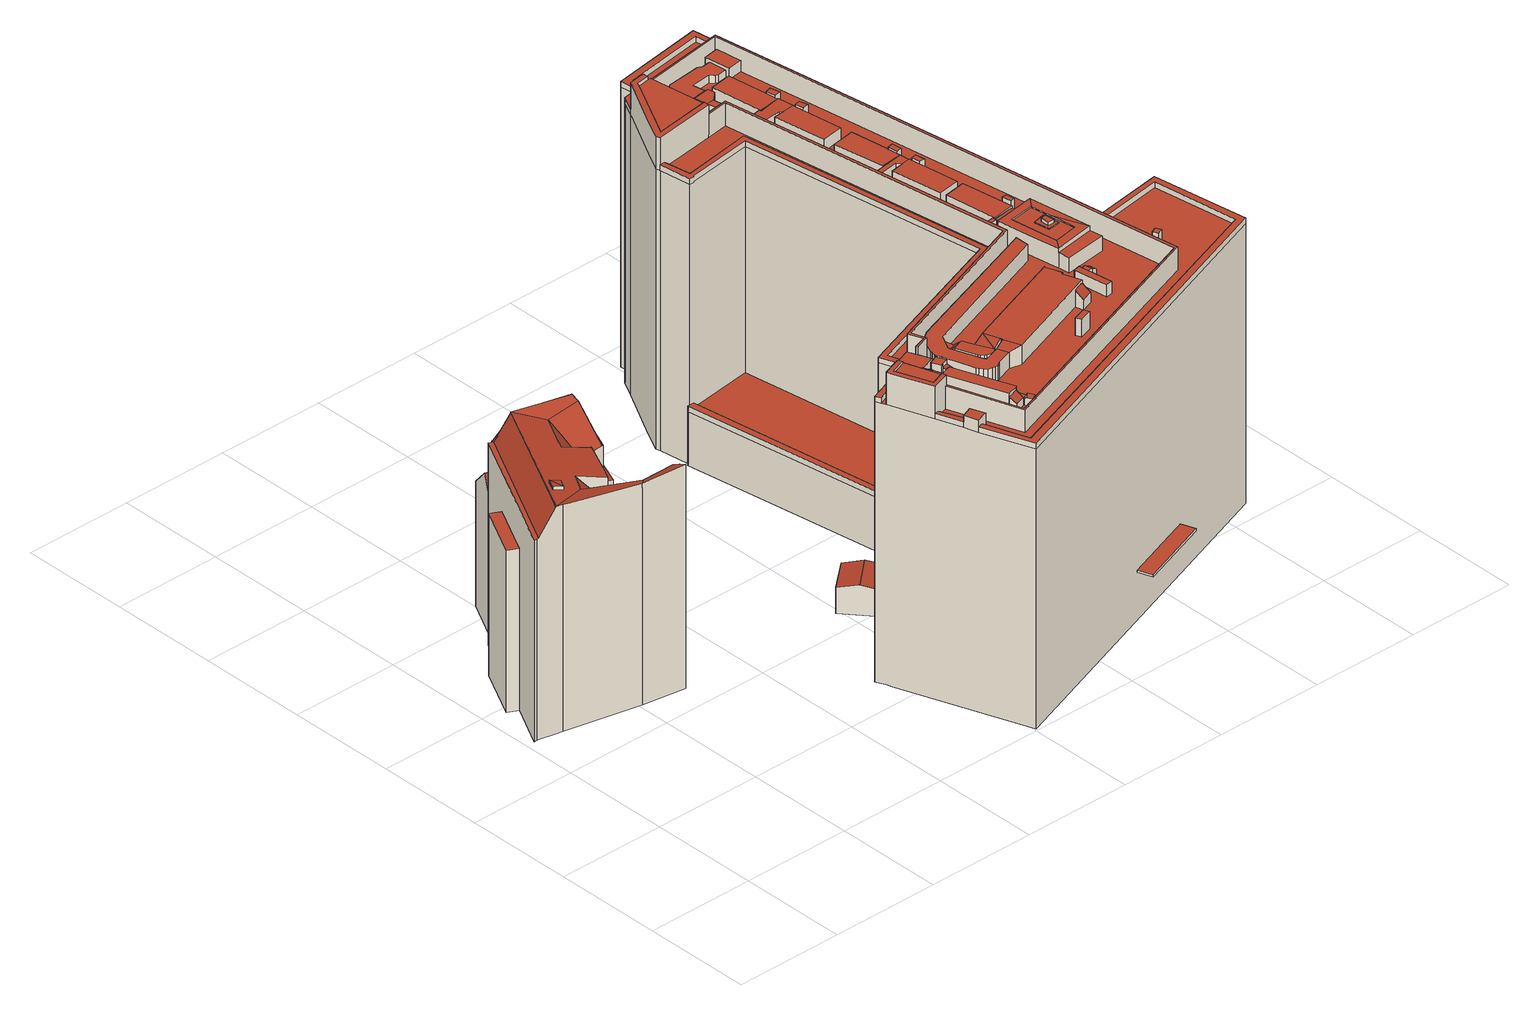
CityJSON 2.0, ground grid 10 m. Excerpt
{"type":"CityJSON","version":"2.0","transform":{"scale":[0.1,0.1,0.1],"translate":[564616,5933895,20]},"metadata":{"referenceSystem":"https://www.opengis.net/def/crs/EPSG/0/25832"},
"CityObjects":{
"building1":{"type":"Building","attributes":{"Grundfläche 2D":"121.693109","Grundhöhe NN":"21.617"},"children":["building1-1"],"geometry":[{"type":"Solid","lod":"3","boundaries":[[[[0,1,2,3,4]],[[5,6,0,4]],[[7,8,2]],[[9,10,8,7]],[[11,10,9]],[[11,12,13,14,15,10]],[[13,16,17,18,14]],[[18,19,20,21,22]],[[23,24,19,18,25,26,27]],[[28,29,30,31,32,33]],[[30,34,35,36,37,31]],[[38,31,37,39]],[[40,32,31,38,41,42]],[[43,44,45,5,4,46,47,33,32,48]],[[46,4,3,49,50]],[[36,51,39,37]],[[32,40,48]],[[52,53,54,55]],[[2,8,3]],[[8,10,49,3]],[[22,14,18]],[[50,49,10,15,14,22,46]],[[6,5,45]],[[43,48,40,42]],[[42,41,44,43]],[[33,47,46,22,21,20]],[[0,6,56,57]],[[1,0,57,58]],[[59,7,2,1,58,60]],[[11,9,7,59,61]],[[62,17,16,13,12,11,61,63]],[[18,17,62,64]],[[25,18,64,65]],[[66,67,23,27,26,25,65,68,55,54]],[[24,23,67,69]],[[24,69,70,71,72,28,33,20,19]],[[30,29,28,72,73]],[[35,34,30,73,74]],[[36,35,74,75]],[[51,36,75,76]],[[38,39,51,76,77]],[[41,38,77,78]],[[45,44,41,78,56,6]],[[52,55,68,79]],[[53,52,79,80]],[[54,53,80,66]],[[70,69,67,66,80,79,68,65,64,62,63,61,59,60,58,57,56,78,77,76,75,74,73,72,71]]]],"semantics":{"surfaces":[{"type":"RoofSurface"},{"type":"WallSurface"},{"type":"GroundSurface"}],"values":[[0,0,0,0,0,0,0,0,0,0,0,0,0,0,0,0,0,0,1,1,1,1,1,1,1,1,1,1,1,1,1,1,1,1,1,1,1,1,1,1,1,1,1,1,1,1,2]]}}]},
"building1-1":{"type":"BuildingInstallation","parents":["building1"],"geometry":[{"type":"MultiSurface","lod":"3","boundaries":[[[81,82,83]],[[84,82,81]],[[83,82,85,86]],[[86,87,81,83]],[[84,81,87,88]],[[88,85,82,84]]],"semantics":{"surfaces":[{"type":"RoofSurface"},{"type":"WallSurface"}],"values":[0,0,1,1,1,1]}}]},
"building2":{"type":"Building","attributes":{"Grundfläche 2D":"39.826902","Grundhöhe NN":"21.619"},"children":["building2-1"],"geometry":[{"type":"Solid","lod":"3","boundaries":[[[[89,90,91,92,93,94,95,96,97]],[[98,99,100,101,102,103,97,96,95,94]],[[100,99,104,105]],[[106,107,108,103,102]],[[109,89,97,103]],[[110,111,112,113,114,107,115]],[[111,116,117,104,118,119,120,112]],[[118,104,99]],[[114,108,107]],[[113,112,120,121,63]],[[114,113,63,122]],[[106,115,107]],[[115,106,102,110]],[[116,111,110,102,101,100]],[[100,105,117,116]],[[105,104,117]],[[120,119,118,123,121]],[[92,91,124,125]],[[123,118,99,98,94,93,92,125,126]],[[108,114,122,61,103]],[[109,103,61,127]],[[128,90,89,109,127,129]],[[91,90,128,124]],[[128,129,127,61,122,63,121,123,126,125,124]]]],"semantics":{"surfaces":[{"type":"RoofSurface"},{"type":"WallSurface"},{"type":"GroundSurface"}],"values":[[0,0,0,0,0,0,0,1,1,1,1,1,1,1,1,1,1,1,1,1,1,1,1,2]]}}]},
"building2-1":{"type":"BuildingInstallation","parents":["building2"],"geometry":[{"type":"MultiSurface","lod":"3","boundaries":[[[130,131,132,133,134]],[[130,99,104,105,117,131]],[[132,131,117,105,100,135]],[[93,133,132,135,95]],[[99,130,134,133,93,94,98]]],"semantics":{"surfaces":[{"type":"RoofSurface"},{"type":"WallSurface"}],"values":[0,1,1,1,1]}}]},
"building3":{"type":"Building","attributes":{"Grundfläche 2D":"12.481813","Grundhöhe NN":"21.200"},"geometry":[{"type":"Solid","lod":"3","boundaries":[[[[136,137,138,139]],[[140,137,136,141]],[[139,138,142,143]],[[141,136,139,143,144]],[[140,141,144,145]],[[142,138,137,140,145]],[[144,143,142,145]]]],"semantics":{"surfaces":[{"type":"RoofSurface"},{"type":"WallSurface"},{"type":"GroundSurface"}],"values":[[0,0,1,1,1,1,2]]}}]},
"building4":{"type":"Building","attributes":{"Grundfläche 2D":"1331.484180","Grundhöhe NN":"20.851"},"children":["building4-1","building4-2","building4-3","building4-4","building4-5","building4-6","building4-7","building4-8","building4-9","building4-10","building4-11","building4-12","building4-13","building4-14","building4-15","building4-16","building4-17","building4-18","building4-19","building4-20","building4-21","building4-22","building4-23","building4-24","building4-25","building4-26","building4-27","building4-28","building4-29","building4-30","building4-31","building4-32","building4-33","building4-34","building4-35","building4-36","building4-37","building4-38","building4-39","building4-40","building4-41","building4-42","building4-43","building4-44","building4-45","building4-46"],"geometry":[{"type":"MultiSurface","lod":"3","boundaries":[[[146,147,148,149,150,151,152,153,154,155,156,157,158,159,160,161]],[[162,163,164,165,166,167,168,169,170,171,172]],[[173,174,175,176,177,178,179,180,181,182,183]],[[184,185,186,187,188,189,190,191,192,193,194,195,196,197,198,199,200,201,202,203,204,205,206,207,208,209,210,211,212,213,214,215,216,217,218,219,220,221,222,223,224,225,226,227,228],[229,230,231,232,233,234,235,236,237,238,239,240,241,242,243,244,245,246,247,248,249,250,251,252,253,254,255,256,257,258,259,260,261,262,263,264,265,266,267,268,269,270,271,272,273,274,275,276,277,278],[279,280,281,282,283,284],[285,286,287,288,289,290,291,292,293,294,295,296,297,298,299,300,301,302,303,304,305,306,307,308,309,310,311]],[[312,313,314,315,316,317,318,319,320,321,322,323,324,325,326,327,328,329,330,331,332,333,334,335,336]],[[337,338,339,340,341,342]],[[343,344,345,346],[347,348,349,350]],[[351,352,353,354,355,356,357,358,359,360,361,362,363,364,365,366,367,368,369,370,371,372,373,374,375,376,377,378,379,380,381,382,383,384,385,386,387,388]],[[386,177,176,387]],[[389,390,391]],[[392,393,389,394,395,396]],[[393,390,389]],[[397,398,399,395,394]],[[400,401,402,403,404,405,406,407,408,409,410,391,390,411,412,413,414,415]],[[416,417,418,419,420,421,422,423,424,425,426,427,428,429,430,431,432,433,434,435,436,437,438,439,440,441,442]],[[443,444,445,446,447,448,449,450,451,452,453,454,455,456,457,458,459,460,461,462,463,464,465,466]],[[467,468,469,470,471,472]],[[473,474,475,476,477,478]],[[479,480,481,482,483,484,485,486,487,488,489,490,491,492,493,494,495,496,497,498,499,500,501,502,503,504,505,506,507,508,509,510,511,512,513,514,515,516,517,518,519,520,521,522,523,524,525,526,527,528,529,530,531,532,533]],[[534,535,536,537,538]],[[539,186,153,152]],[[155,154,185,184]],[[184,228,156,155]],[[228,227,226,158,157,156]],[[226,225,159,158]],[[160,159,225,224]],[[540,541,542,147,146,161]],[[542,543,544,545,150,149,148,147]],[[545,546,151,150]],[[546,539,152,151]],[[194,547,322,321]],[[547,548,323,322]],[[548,549,324,323]],[[549,550,325,324]],[[551,552,553,554,329,328,327,326,325,550]],[[554,555,330,329]],[[555,556,331,330]],[[556,557,558,333,332,331]],[[558,559,334,333]],[[204,203,312,336]],[[203,202,313,312]],[[201,314,313,202]],[[315,314,201,200]],[[200,199,316,315]],[[259,258,257,360,359,358]],[[257,256,361,360]],[[199,198,317,316]],[[318,317,198,197]],[[197,196,319,318]],[[320,319,196,195]],[[210,209,167,166]],[[168,167,209,208]],[[208,207,169,168]],[[207,206,170,169]],[[217,216,172,171]],[[215,560,561,214,213,163,162,172,216]],[[164,163,213,212]],[[212,211,165,164]],[[270,176,175,271]],[[229,278,179,178,177,231,230,562,563]],[[278,277,180,179]],[[277,276,181,180]],[[275,564,565,274,273,173,183,182,181,276]],[[174,173,273,272]],[[221,220,340,339]],[[220,219,341,340]],[[219,218,342,341]],[[256,255,362,361]],[[255,254,363,362]],[[254,253,364,363]],[[253,252,365,364]],[[252,251,366,365]],[[251,250,367,366]],[[250,249,368,367]],[[249,248,369,368]],[[248,247,370,369]],[[247,246,371,370]],[[246,245,372,371]],[[566,372,245]],[[566,567,373,372]],[[567,568,374,373]],[[568,569,375,374]],[[569,570,376,375]],[[570,571,376]],[[571,572,573,378,377,376]],[[573,574,379,378]],[[380,379,574,575,239,238]],[[238,237,381,380]],[[237,236,382,381]],[[236,235,383,382]],[[235,234,384,383]],[[234,233,385,384]],[[233,232,386,385]],[[232,231,177,386]],[[270,269,268,388,387,176]],[[268,267,266,352,351,388]],[[266,265,353,352]],[[354,353,265,264]],[[263,576,577,356,355,354,264]],[[357,356,577,578,261,260]],[[260,259,358,357]],[[402,297,296,295,404,403]],[[295,294,405,404]],[[294,293,406,405]],[[293,292,407,406]],[[292,291,408,407]],[[291,290,409,408]],[[290,289,410,409]],[[289,288,391,410]],[[288,287,389,391]],[[287,286,394,389]],[[286,285,397,394]],[[311,310,309,395,399,398]],[[309,308,396,395]],[[308,307,392,396]],[[307,306,393,392]],[[306,305,390,393]],[[305,304,411,390]],[[304,303,412,411]],[[303,302,413,412]],[[302,301,414,413]],[[301,300,415,414]],[[299,298,401,400]],[[298,297,402,401]],[[485,484,418,417]],[[484,483,482,420,419,418]],[[482,481,480,422,421,420]],[[480,479,423,422]],[[479,533,424,423]],[[533,532,425,424]],[[503,502,427,426]],[[502,501,500,429,428,427]],[[500,499,430,429]],[[499,498,431,430]],[[498,497,432,431]],[[497,496,433,432]],[[496,495,434,433]],[[435,434,495,494]],[[494,493,436,435]],[[493,492,437,436]],[[492,491,438,437]],[[491,490,439,438]],[[490,489,440,439]],[[489,488,441,440]],[[488,487,442,441]],[[487,486,416,442]],[[486,485,417,416]],[[524,523,445,444]],[[523,522,446,445]],[[522,521,447,446]],[[521,520,448,447]],[[520,519,449,448]],[[519,518,450,449]],[[518,517,451,450]],[[517,516,452,451]],[[453,452,516,515]],[[515,514,454,453]],[[514,513,455,454]],[[513,512,456,455]],[[512,511,457,456]],[[511,510,458,457]],[[510,509,459,458]],[[509,508,507,461,460,459]],[[462,461,507,506]],[[506,505,504,464,463,462]],[[527,526,466,465]],[[526,525,443,466]],[[525,524,444,443]],[[579,580,467,472]],[[469,468,531,530]],[[470,469,530,529]],[[581,579,472,471]],[[474,473,582,583]],[[583,584,585,476,475,474]],[[534,538,478,477]],[[547,586,587,548]],[[549,548,587,588,581,471]],[[529,528,550,549,471,470]],[[465,464,504,503,426,425,532,531,468,467,554,553,552,551,550,528,527]],[[554,467,580,589,590,555]],[[556,555,590,591]],[[592,558,557,556,591,593]],[[559,558,592,594]],[[595,596,597,559,594,598]],[[540,596,595,599]],[[600,582,473,542,541,540,599,601]],[[538,537,536,545,544,543,542,473,478]],[[545,536,535,546]],[[477,476,585,602,603,539,546,535,534]],[[187,186,604,605]],[[186,539,603,604]],[[188,187,605,606]],[[607,608,586,547,194,193,192,191,190,189,188,606,609]],[[579,581,588,610]],[[580,579,610,589]],[[583,582,600,611]],[[602,585,584,583,611,612]],[[602,612,611,600,601,599,595,598,594,592,593,591,590,589,610,588,587,586,608,607,609,606,605,604,603]]],"semantics":{"surfaces":[{"type":"RoofSurface"},{"type":"WallSurface"},{"type":"GroundSurface"}],"values":[0,0,0,0,0,0,0,0,0,0,0,0,0,0,0,0,0,0,0,0,1,1,1,1,1,1,1,1,1,1,1,1,1,1,1,1,1,1,1,1,1,1,1,1,1,1,1,1,1,1,1,1,1,1,1,1,1,1,1,1,1,1,1,1,1,1,1,1,1,1,1,1,1,1,1,1,1,1,1,1,1,1,1,1,1,1,1,1,1,1,1,1,1,1,1,1,1,1,1,1,1,1,1,1,1,1,1,1,1,1,1,1,1,1,1,1,1,1,1,1,1,1,1,1,1,1,1,1,1,1,1,1,1,1,1,1,1,1,1,1,1,1,1,1,1,1,1,1,1,1,1,1,1,1,1,1,1,1,1,1,1,1,1,1,1,1,1,1,1,1,1,1,1,1,1,1,1,1,1,1,1,1,1,1,1,1,1,1,1,1,1,1,1,1,1,1,1,2]}}]},
"building4-1":{"type":"BuildingInstallation","parents":["building4"],"geometry":[{"type":"MultiSurface","lod":"3","boundaries":[[[613,614,615,616]],[[614,613,321,320,195,617]],[[615,614,617,618]],[[615,618,619,620,621,616]],[[193,194,321,613,616,621]]],"semantics":{"surfaces":[{"type":"RoofSurface"},{"type":"WallSurface"}],"values":[0,1,1,1,1]}}]},
"building4-2":{"type":"BuildingInstallation","parents":["building4"],"geometry":[{"type":"MultiSurface","lod":"3","boundaries":[[[567,566,622,623,624,570,569,568]],[[245,625,622,566]],[[625,626,623,622]],[[626,627,624,623]],[[628,624,627]],[[628,571,570,624]]],"semantics":{"surfaces":[{"type":"RoofSurface"},{"type":"WallSurface"}],"values":[0,1,1,1,1,1]}}]},
"building4-3":{"type":"BuildingInstallation","parents":["building4"],"geometry":[{"type":"MultiSurface","lod":"3","boundaries":[[[629,630,631,632,633,634,635]],[[636,284,283,634,633,280,279,637]],[[629,635,634,283,282,638]],[[631,630,344,343]],[[632,631,343,346]]],"semantics":{"surfaces":[{"type":"RoofSurface"},{"type":"WallSurface"}],"values":[0,1,1,1,1]}}]},
"building4-4":{"type":"BuildingInstallation","parents":["building4"],"geometry":[{"type":"MultiSurface","lod":"3","boundaries":[[[639,640,641,642,643,644]],[[645,646,639,644]],[[647,640,639,646]],[[641,648,649,642]],[[649,650,643,642]],[[650,645,644,643]]],"semantics":{"surfaces":[{"type":"RoofSurface"},{"type":"WallSurface"}],"values":[0,1,1,1,1,1]}}]},
"building4-5":{"type":"BuildingInstallation","parents":["building4"],"geometry":[{"type":"MultiSurface","lod":"3","boundaries":[[[651,636,637,652,653,654]],[[279,655,652,637]],[[655,656,657,654,653,652]],[[658,284,636,651]]],"semantics":{"surfaces":[{"type":"RoofSurface"},{"type":"WallSurface"}],"values":[0,1,1,1]}}]},
"building4-6":{"type":"BuildingInstallation","parents":["building4"],"geometry":[{"type":"MultiSurface","lod":"3","boundaries":[[[659,660,661,662]],[[662,661,663,664]],[[659,662,664,665]],[[660,659,665,666]],[[660,666,663,661]]],"semantics":{"surfaces":[{"type":"RoofSurface"},{"type":"WallSurface"}],"values":[0,1,1,1,1]}}]},
"building4-7":{"type":"BuildingInstallation","parents":["building4"],"geometry":[{"type":"MultiSurface","lod":"3","boundaries":[[[667,668,669,670]],[[187,188,668,667]],[[188,189,669,668]],[[189,671,670,669]]],"semantics":{"surfaces":[{"type":"RoofSurface"},{"type":"WallSurface"}],"values":[0,1,1,1]}}]},
"building4-8":{"type":"BuildingInstallation","parents":["building4"],"geometry":[{"type":"MultiSurface","lod":"3","boundaries":[[[672,673,674,675]],[[672,675,676,677]],[[673,672,677,678]],[[678,679,674,673]]],"semantics":{"surfaces":[{"type":"RoofSurface"},{"type":"WallSurface"}],"values":[0,1,1,1]}}]},
"building4-9":{"type":"BuildingInstallation","parents":["building4"],"geometry":[{"type":"MultiSurface","lod":"3","boundaries":[[[680,681,633,632]],[[682,683,630,629,681,680]],[[683,682,680,632,346,345]],[[630,683,345,344]],[[629,638,684,681]],[[684,281,280,633,681]]],"semantics":{"surfaces":[{"type":"RoofSurface"},{"type":"WallSurface"}],"values":[0,0,1,1,1,1]}}]},
"building4-10":{"type":"BuildingInstallation","parents":["building4"],"geometry":[{"type":"MultiSurface","lod":"3","boundaries":[[[685,686,687,688,689,690,691]],[[692,691,690]],[[685,693,694,686]],[[693,695,696,694]],[[697,689,688,654,657]],[[697,698,690,689]],[[698,699,692,690]],[[699,700,691,692]],[[700,701,702,693,685,691]],[[702,703,695,693]],[[703,704,696,695]],[[704,705,694,696]],[[705,706,686,694]],[[706,707,658,651,654,688,687,686]]],"semantics":{"surfaces":[{"type":"RoofSurface"},{"type":"WallSurface"}],"values":[0,0,0,0,1,1,1,1,1,1,1,1,1,1]}}]},
"building4-11":{"type":"BuildingInstallation","parents":["building4"],"geometry":[{"type":"MultiSurface","lod":"3","boundaries":[[[708,709,710,711,712,713]],[[714,715,710,709]],[[715,716,711,710]],[[716,717,712,711]],[[713,718,719,708]],[[719,714,709,708]]],"semantics":{"surfaces":[{"type":"RoofSurface"},{"type":"WallSurface"}],"values":[0,1,1,1,1,1]}}]},
"building4-12":{"type":"BuildingInstallation","parents":["building4"],"geometry":[{"type":"MultiSurface","lod":"3","boundaries":[[[720,721,722,723,724,725,726,727,728,729,730,731,732,733]],[[734,735,222,221,339,728,727,726]],[[729,728,339,338]],[[730,729,338,337]],[[731,730,337,342]],[[170,206,205,733,732,731,342,218,217,171]],[[335,334,722,721,720,733,205,204,336]],[[724,723,722,334,559,597,596]],[[725,724,596,540,161]],[[223,734,726,725,161,160,224]]],"semantics":{"surfaces":[{"type":"RoofSurface"},{"type":"WallSurface"}],"values":[0,1,1,1,1,1,1,1,1,1]}}]},
"building4-13":{"type":"BuildingInstallation","parents":["building4"],"geometry":[{"type":"MultiSurface","lod":"3","boundaries":[[[736,737,738,739,740,741,742]],[[743,744,740,739]],[[744,745,741,740]],[[746,742,741,745]],[[736,747,748,737]],[[749,743,739,738]]],"semantics":{"surfaces":[{"type":"RoofSurface"},{"type":"WallSurface"}],"values":[0,1,1,1,1,1]}}]},
"building4-14":{"type":"BuildingInstallation","parents":["building4"],"geometry":[{"type":"MultiSurface","lod":"3","boundaries":[[[750,751,752,753],[754,755,756,757]],[[753,752,350,349]],[[750,753,349,348]],[[751,750,348,347]],[[752,751,347,350]]],"semantics":{"surfaces":[{"type":"RoofSurface"},{"type":"WallSurface"}],"values":[0,1,1,1,1]}}]},
"building4-15":{"type":"BuildingInstallation","parents":["building4"],"geometry":[{"type":"MultiSurface","lod":"3","boundaries":[[[758,759,760,761]],[[761,760,755,754]],[[758,761,754,757]],[[759,758,757,756]],[[760,759,756,755]]],"semantics":{"surfaces":[{"type":"RoofSurface"},{"type":"WallSurface"}],"values":[0,1,1,1,1]}}]},
"building4-16":{"type":"BuildingInstallation","parents":["building4"],"geometry":[{"type":"MultiSurface","lod":"3","boundaries":[[[762,763,764,765]],[[766,767,765,764]],[[768,762,765,767,769]],[[768,770,763,762]],[[771,766,764,763,770]]],"semantics":{"surfaces":[{"type":"RoofSurface"},{"type":"WallSurface"}],"values":[0,1,1,1,1]}}]},
"building4-17":{"type":"BuildingInstallation","parents":["building4"],"geometry":[{"type":"MultiSurface","lod":"3","boundaries":[[[772,773,774,775,776,777,778,779,780,781,782,783,784,785,786,787,788,789,790]],[[791,792,793,782,781,780]],[[793,794,795,784,783,782]],[[795,796,785,784]],[[797,798,799,788,787,786]],[[796,797,786,785]],[[800,801,802,772,790,789]],[[802,803,773,772]],[[803,804,774,773]],[[804,805,775,774]],[[805,806,776,775]],[[806,807,777,776]],[[807,808,778,777]]],"semantics":{"surfaces":[{"type":"RoofSurface"},{"type":"WallSurface"}],"values":[0,1,1,1,1,1,1,1,1,1,1,1,1]}}]},
"building4-18":{"type":"BuildingInstallation","parents":["building4"],"geometry":[{"type":"MultiSurface","lod":"3","boundaries":[[[809,810,811,812,813,814]],[[815,816,811,810]],[[812,811,816,817]],[[817,818,813,812]]],"semantics":{"surfaces":[{"type":"RoofSurface"},{"type":"WallSurface"}],"values":[0,1,1,1]}}]},
"building4-19":{"type":"BuildingInstallation","parents":["building4"],"geometry":[{"type":"MultiSurface","lod":"3","boundaries":[[[819,820,821,822]],[[823,824,822,821]],[[825,819,822,824,826]],[[825,827,820,819]],[[828,823,821,820,827]]],"semantics":{"surfaces":[{"type":"RoofSurface"},{"type":"WallSurface"}],"values":[0,1,1,1,1]}}]},
"building4-20":{"type":"BuildingInstallation","parents":["building4"],"geometry":[{"type":"MultiSurface","lod":"3","boundaries":[[[829,830,831,832,833,834,835,836]],[[832,831,667,670,671,837]],[[838,839,840,841,834,833,842,843]],[[841,844,845,836,835,834]],[[185,154,830,829,846]],[[667,831,830,154,153,186,187]]],"semantics":{"surfaces":[{"type":"RoofSurface"},{"type":"WallSurface"}],"values":[0,1,1,1,1,1]}}]},
"building4-21":{"type":"BuildingInstallation","parents":["building4"],"geometry":[{"type":"MultiSurface","lod":"3","boundaries":[[[847,848,849,839,838,850,851,852,853,854]],[[855,856,849,848]],[[856,840,839,849]],[[843,857,858,851,850,838]],[[858,859,852,851]],[[859,860,853,852]],[[860,861,854,853]],[[861,862,847,854]]],"semantics":{"surfaces":[{"type":"RoofSurface"},{"type":"WallSurface"}],"values":[0,1,1,1,1,1,1,1]}}]},
"building4-22":{"type":"BuildingInstallation","parents":["building4"],"geometry":[{"type":"MultiSurface","lod":"3","boundaries":[[[863,864,865,866]],[[736,742,866,865]],[[867,863,866,742,746]],[[867,868,864,863]],[[747,736,865,864,868]]],"semantics":{"surfaces":[{"type":"RoofSurface"},{"type":"WallSurface"}],"values":[0,1,1,1,1]}}]},
"building4-23":{"type":"BuildingInstallation","parents":["building4"],"geometry":[{"type":"MultiSurface","lod":"3","boundaries":[[[869,641,640,870]],[[870,871,872,869]],[[647,873,870,640]],[[871,870,873,874]],[[874,875,872,871]],[[869,872,875,876]],[[876,648,641,869]]],"semantics":{"surfaces":[{"type":"RoofSurface"},{"type":"WallSurface"}],"values":[0,0,1,1,1,1,1]}}]},
"building4-24":{"type":"BuildingInstallation","parents":["building4"],"geometry":[{"type":"MultiSurface","lod":"3","boundaries":[[[848,847,877]],[[847,878,877]],[[862,879,878,847]],[[880,855,848,877]]],"semantics":{"surfaces":[{"type":"RoofSurface"},{"type":"WallSurface"}],"values":[0,0,1,1]}}]},
"building4-25":{"type":"BuildingInstallation","parents":["building4"],"geometry":[{"type":"MultiSurface","lod":"3","boundaries":[[[881,738,737,711,882,883,398,397,884]],[[716,885,882,711]],[[885,886,883,882]],[[311,398,883,886]],[[884,397,285,887]],[[887,888,881,884]],[[749,738,881,888]],[[716,711,737,748]]],"semantics":{"surfaces":[{"type":"RoofSurface"},{"type":"WallSurface"}],"values":[0,1,1,1,1,1,1,1]}}]},
"building4-26":{"type":"BuildingInstallation","parents":["building4"],"geometry":[{"type":"MultiSurface","lod":"3","boundaries":[[[889,890,565,564]],[[275,891,889,564]],[[891,892,890,889]],[[892,274,565,890]]],"semantics":{"surfaces":[{"type":"RoofSurface"},{"type":"WallSurface"}],"values":[0,1,1,1]}}]},
"building4-27":{"type":"BuildingInstallation","parents":["building4"],"geometry":[{"type":"MultiSurface","lod":"3","boundaries":[[[893,894,895,896]],[[713,712,896,895]],[[897,893,896,712,717]],[[897,898,894,893]],[[718,713,895,894,898]]],"semantics":{"surfaces":[{"type":"RoofSurface"},{"type":"WallSurface"}],"values":[0,1,1,1,1]}}]},
"building4-28":{"type":"BuildingInstallation","parents":["building4"],"geometry":[{"type":"MultiSurface","lod":"3","boundaries":[[[899,900,901,902,903],[664,663,666,665]],[[904,905,906,901,900,899]],[[906,907,902,901]],[[907,908,903,902]],[[908,904,899,903]]],"semantics":{"surfaces":[{"type":"RoofSurface"},{"type":"WallSurface"}],"values":[0,1,1,1,1]}}]},
"building4-29":{"type":"BuildingInstallation","parents":["building4"],"geometry":[{"type":"MultiSurface","lod":"3","boundaries":[[[909,910,911,912]],[[913,914,912,911]],[[909,912,914,915]],[[915,916,910,909]],[[911,910,916,913]]],"semantics":{"surfaces":[{"type":"RoofSurface"},{"type":"WallSurface"}],"values":[0,1,1,1,1]}}]},
"building4-30":{"type":"BuildingInstallation","parents":["building4"],"geometry":[{"type":"MultiSurface","lod":"3","boundaries":[[[917,918,919,735,734,920,921,922,923,924,925,926]],[[735,919,927,222]],[[223,928,920,734]],[[928,929,921,920]],[[922,921,929,930]],[[931,923,922,930]],[[846,829,924,923,931]],[[829,836,925,924]],[[932,926,925,836,845]],[[932,933,917,926]],[[933,934,918,917]],[[934,927,919,918]]],"semantics":{"surfaces":[{"type":"RoofSurface"},{"type":"WallSurface"}],"values":[0,1,1,1,1,1,1,1,1,1,1,1]}}]},
"building4-31":{"type":"BuildingInstallation","parents":["building4"],"geometry":[{"type":"MultiSurface","lod":"3","boundaries":[[[935,936,937,938,939,940]],[[676,936,935,878,879]],[[675,674,679,941,938,937,936,676]],[[942,939,938,941]],[[880,877,878,935,940,939,942]]],"semantics":{"surfaces":[{"type":"RoofSurface"},{"type":"WallSurface"}],"values":[0,1,1,1,1]}}]},
"building4-32":{"type":"BuildingInstallation","parents":["building4"],"geometry":[{"type":"MultiSurface","lod":"3","boundaries":[[[628,943,572,571]],[[575,574,573,572,943,944,945,946,947]],[[627,948,943,628]],[[943,948,791,780,944]],[[780,779,778,946,945,944]],[[946,778,808]],[[808,949,239,575,947,946]]],"semantics":{"surfaces":[{"type":"RoofSurface"},{"type":"WallSurface"}],"values":[0,0,1,1,1,1,1]}}]},
"building4-33":{"type":"BuildingInstallation","parents":["building4"],"geometry":[{"type":"MultiSurface","lod":"3","boundaries":[[[950,951,952,953,954,955]],[[800,789,788,953,952,951,801]],[[956,954,953,788,799]],[[956,957,958,950,955,954]],[[951,950,958,801]]],"semantics":{"surfaces":[{"type":"RoofSurface"},{"type":"WallSurface"}],"values":[0,1,1,1,1]}}]},
"building4-34":{"type":"BuildingInstallation","parents":["building4"],"geometry":[{"type":"MultiSurface","lod":"3","boundaries":[[[560,959,960,561]],[[959,560,215,961]],[[300,962,960,959,961,299,400,415]],[[962,214,561,960]]],"semantics":{"surfaces":[{"type":"RoofSurface"},{"type":"WallSurface"}],"values":[0,1,1,1]}}]},
"building4-35":{"type":"BuildingInstallation","parents":["building4"],"geometry":[{"type":"MultiSurface","lod":"3","boundaries":[[[963,563,562,964]],[[230,965,964,562]],[[965,966,963,964]],[[966,229,563,963]]],"semantics":{"surfaces":[{"type":"RoofSurface"},{"type":"WallSurface"}],"values":[0,1,1,1]}}]},
"building4-36":{"type":"BuildingInstallation","parents":["building4"],"geometry":[{"type":"MultiSurface","lod":"3","boundaries":[[[967,968,621,620]],[[192,193,621,968]],[[967,620,619,969]]],"semantics":{"surfaces":[{"type":"RoofSurface"},{"type":"WallSurface"}],"values":[0,1,1]}}]},
"building4-37":{"type":"BuildingInstallation","parents":["building4"],"geometry":[{"type":"MultiSurface","lod":"3","boundaries":[[[970,971,972,973]],[[972,971,974,975]],[[973,972,975,976]],[[970,973,976,977]],[[971,970,977,974]]],"semantics":{"surfaces":[{"type":"RoofSurface"},{"type":"WallSurface"}],"values":[0,1,1,1,1]}}]},
"building4-38":{"type":"BuildingInstallation","parents":["building4"],"geometry":[{"type":"MultiSurface","lod":"3","boundaries":[[[978,979,684,638]],[[978,638,282,980]],[[979,978,980,981]],[[981,281,684,979]]],"semantics":{"surfaces":[{"type":"RoofSurface"},{"type":"WallSurface"}],"values":[0,1,1,1]}}]},
"building4-39":{"type":"BuildingInstallation","parents":["building4"],"geometry":[{"type":"MultiSurface","lod":"3","boundaries":[[[982,983,984,985,986]],[[987,988,989,984,983,982]],[[989,990,985,984]],[[990,991,986,985]],[[991,987,982,986]]],"semantics":{"surfaces":[{"type":"RoofSurface"},{"type":"WallSurface"}],"values":[0,1,1,1,1]}}]},
"building4-40":{"type":"BuildingInstallation","parents":["building4"],"geometry":[{"type":"MultiSurface","lod":"3","boundaries":[[[992,993,994,995,996,997,998,999,1000,1001]],[[968,993,992,1001,190,191,192]],[[210,166,165,211,995,994,993,968,967,969]],[[996,995,211,815,810]],[[997,996,810,809]],[[997,809,814,998]],[[999,998,814,813]],[[999,813,818,1002,1000]],[[1000,1002,190,1001]]],"semantics":{"surfaces":[{"type":"RoofSurface"},{"type":"WallSurface"}],"values":[0,1,1,1,1,1,1,1,1]}}]},
"building4-41":{"type":"BuildingInstallation","parents":["building4"],"geometry":[{"type":"MultiSurface","lod":"3","boundaries":[[[1003,1004,1005,824,823,1006,1007,1008]],[[1009,1010,1004,1003]],[[1010,1011,1005,1004]],[[1011,826,824,1005]],[[828,1012,1006,823]],[[1012,1013,1007,1006]],[[1003,1008,1014,1009]]],"semantics":{"surfaces":[{"type":"RoofSurface"},{"type":"WallSurface"}],"values":[0,1,1,1,1,1,1]}}]},
"building4-42":{"type":"BuildingInstallation","parents":["building4"],"geometry":[{"type":"MultiSurface","lod":"3","boundaries":[[[174,1015,175]],[[1016,1015,174]],[[1017,1018,1019,1020,1021,1022,1023,1015,1016,1024,1025,1026]],[[1027,576,1024]],[[576,1025,1024]],[[1027,578,577,576]],[[272,1028,1016,174]],[[1028,1029,1024,1016]],[[1029,1030,1027,1024]],[[1030,261,578,1027]],[[1025,576,263,1031]],[[1031,1032,1026,1025]],[[1032,1033,1017,1026]],[[1033,1034,1018,1017]],[[1034,1035,1036,1020,1019,1018]],[[1036,1037,1021,1020]],[[1037,1038,1022,1021]],[[1038,1039,1023,1022]],[[1039,1040,1015,1023]],[[1040,271,175,1015]]],"semantics":{"surfaces":[{"type":"RoofSurface"},{"type":"WallSurface"}],"values":[0,0,0,0,0,0,1,1,1,1,1,1,1,1,1,1,1,1,1,1]}}]},
"building4-43":{"type":"BuildingInstallation","parents":["building4"],"geometry":[{"type":"MultiSurface","lod":"3","boundaries":[[[1041,1042,1043,1044]],[[833,832,837,1045,1042,1041]],[[1043,1042,1045,1046]],[[1044,1043,1046,1047]],[[842,833,1041,1044,1047]]],"semantics":{"surfaces":[{"type":"RoofSurface"},{"type":"WallSurface"}],"values":[0,1,1,1,1]}}]},
"building4-44":{"type":"BuildingInstallation","parents":["building4"],"geometry":[{"type":"MultiSurface","lod":"3","boundaries":[[[1008,1007,1048,1049,1050,1051]],[[1052,1053,1049,1048]],[[1053,1054,1050,1049]],[[1054,1055,1051,1050]],[[1014,1008,1051,1055]],[[1052,1048,1007,1013]]],"semantics":{"surfaces":[{"type":"RoofSurface"},{"type":"WallSurface"}],"values":[0,1,1,1,1,1]}}]},
"building4-45":{"type":"BuildingInstallation","parents":["building4"],"geometry":[{"type":"MultiSurface","lod":"3","boundaries":[[[1056,1057,1058,1048,767,766]],[[1058,1057,1059,1060]],[[1052,1048,1058,1060]],[[769,767,1048,1052]],[[766,771,1061,1056]],[[1061,1059,1057,1056]]],"semantics":{"surfaces":[{"type":"RoofSurface"},{"type":"WallSurface"}],"values":[0,1,1,1,1,1]}}]},
"building4-46":{"type":"BuildingInstallation","parents":["building4"],"geometry":[{"type":"MultiSurface","lod":"3","boundaries":[[[1062,1063,1064,1065]],[[1066,1067,1065,1064]],[[1067,1068,1062,1065]],[[1068,1069,1063,1062]],[[1069,1066,1064,1063]],[[1069,1068,1067,1066]]],"semantics":{"surfaces":[{"type":"RoofSurface"},{"type":"WallSurface"},{"type":"OuterCeilingSurface"}],"values":[0,1,1,1,1,2]}}]}
},
"vertices":[
[112,311,195],[116,310,193],[134,309,195],[134,336,223],[103,336,220],[85,302,220],[107,292,187],[135,309,195],[134,336,215],[136,340,218],[134,343,220],[136,345,222],[130,346,222],[86,358,222],[83,357,221],[105,351,221],[70,363,203],[69,363,203],[69,361,203],[6,242,202],[21,239,225],[37,269,225],[83,357,225],[1,242,202],[4,242,202],[65,363,203],[46,327,203],[22,281,202],[27,238,226],[32,237,225],[96,223,221],[101,227,220],[57,250,220],[21,239,226],[134,217,223],[136,217,223],[135,223,221],[132,227,220],[106,253,195],[133,253,195],[80,258,202],[93,261,194],[89,254,202],[89,254,214],[93,261,214],[107,292,215],[83,357,226],[22,240,226],[66,266,220],[134,343,226],[105,351,226],[135,253,193],[37,332,166],[13,286,166],[22,281,166],[46,327,166],[107,292,16],[112,311,16],[116,310,16],[135,309,16],[134,309,16],[136,345,16],[69,363,16],[70,363,16],[69,361,16],[65,363,16],[22,281,16],[1,242,16],[46,327,16],[4,242,16],[6,242,16],[21,239,16],[27,238,16],[96,223,16],[136,217,16],[135,223,16],[135,253,16],[106,253,16],[93,261,16],[37,332,16],[13,286,16],
[44,255,226],[40,267,228],[36,259,228],[48,263,226],[40,267,225],[36,259,225],[44,255,223],[48,263,223],
[140,339,139],[167,332,137],[179,362,137],[175,362,138],[154,374,139],[153,375,139],[149,364,139],[148,361,139],[140,341,139],[146,379,138],[131,387,138],[137,367,138],[136,363,138],[131,352,138],[136,345,139],[131,386,138],[124,374,138],[110,360,137],[106,354,137],[106,353,137],[136,340,139],[131,352,145],[136,363,156],[82,385,156],[70,363,132],[106,353,136],[110,360,144],[137,367,152],[124,374,151],[131,387,137],[121,393,135],[94,408,132],[94,408,16],[106,353,16],[131,387,16],[179,362,16],[175,362,16],[146,379,16],[136,340,16],[167,332,16],[140,339,16],
[131,387,162],[124,374,162],[147,361,162],[154,374,162],[146,379,162],[147,361,139],
[305,204,40],[331,226,40],[319,240,36],[293,218,36],[343,213,36],[317,190,36],[319,240,12],[293,218,12],[317,190,12],[343,213,12],
[352,447,273],[352,446,273],[356,446,273],[357,447,273],[418,455,273],[450,225,273],[293,170,273],[300,150,273],[305,151,273],[300,167,273],[456,222,273],[423,455,273],[422,461,273],[357,451,273],[353,476,273],[348,475,273],[482,556,289],[544,108,289],[312,26,289],[290,90,289],[288,89,289],[311,24,289],[547,107,289],[483,559,289],[398,547,289],[398,545,289],[481,557,289],[457,160,286],[361,126,286],[366,111,286],[366,109,286],[372,94,286],[465,127,286],[466,127,286],[460,144,286],[462,145,286],[462,146,286],[457,159,286],[300,167,268],[305,151,268],[300,150,268],[283,143,268],[255,133,268],[257,128,268],[259,124,268],[260,120,268],[273,84,268],[281,61,268],[285,48,268],[290,50,268],[304,10,268],[621,122,268],[610,201,268],[542,191,268],[487,585,268],[411,574,268],[413,559,268],[395,557,268],[390,547,268],[398,548,268],[398,547,268],[483,559,268],[547,107,268],[311,24,268],[288,89,268],[290,90,268],[312,26,268],[544,108,268],[485,532,268],[482,556,268],[481,557,268],[398,545,268],[398,543,268],[401,543,268],[408,488,268],[406,488,268],[406,485,268],[406,483,268],[353,476,268],[357,451,268],[422,461,268],[423,455,268],[456,222,268],[465,127,268],[455,123,268],[372,94,268],[361,96,268],[346,91,268],[343,89,268],[340,89,268],[337,89,268],[333,90,268],[331,93,268],[330,94,268],[329,96,268],[328,98,268],[319,127,268],[318,128,268],[317,130,268],[317,131,268],[317,133,268],[317,135,268],[318,136,268],[318,138,268],[324,151,268],[325,152,268],[326,154,268],[327,155,268],[329,156,268],[330,157,268],[332,158,268],[333,159,268],[469,206,268],[471,207,268],[471,194,268],[342,148,268],[338,146,268],[332,135,268],[331,133,268],[331,131,268],[341,103,268],[342,102,268],[342,101,268],[357,106,268],[366,109,268],[366,111,268],[361,126,268],[457,160,268],[457,159,268],[462,146,268],[462,145,268],[460,144,268],[466,127,268],[504,235,268],[512,236,268],[520,177,268],[482,171,268],[473,230,268],[491,233,268],[432,470,268],[426,506,268],[424,518,268],[423,522,268],[422,536,268],[421,538,268],[420,540,268],[421,543,268],[422,545,268],[424,547,268],[426,548,268],[428,548,268],[457,551,268],[461,549,268],[469,550,268],[471,534,268],[462,533,268],[460,534,268],[456,537,268],[438,535,268],[440,524,268],[440,520,268],[441,514,268],[434,507,268],[433,507,268],[438,471,268],[438,470,268],[395,557,273],[413,559,273],[411,574,273],[487,585,273],[542,191,273],[610,201,273],[621,122,273],[304,10,273],[290,50,273],[285,48,273],[302,2,273],[628,118,273],[615,207,273],[546,197,273],[497,545,273],[497,548,273],[496,553,273],[491,592,273],[403,579,273],[405,563,273],[398,562,273],[391,561,273],[383,546,273],[386,546,273],[390,547,273],[386,541,295],[354,481,295],[406,488,295],[408,488,295],[401,543,295],[398,543,295],[482,224,285],[488,180,285],[511,184,285],[505,227,285],[506,197,285],[495,196,285],[493,210,285],[504,212,285],[342,102,283],[341,103,283],[331,131,283],[331,133,283],[332,135,283],[338,146,283],[471,194,283],[471,207,283],[469,206,283],[333,159,283],[332,158,283],[330,157,283],[329,156,283],[327,155,283],[326,154,283],[325,152,283],[324,151,283],[318,138,283],[318,136,283],[317,135,283],[317,133,283],[317,131,283],[317,130,283],[318,128,283],[319,127,283],[320,122,283],[322,116,283],[328,98,283],[329,96,283],[331,93,283],[333,90,283],[337,89,283],[340,89,283],[343,89,283],[346,91,283],[361,96,283],[357,106,283],[342,101,283],[424,518,278],[440,524,275],[423,522,275],[441,514,278],[440,520,278],[426,506,278],[433,507,278],[434,507,278],[432,470,279],[438,470,279],[438,471,279],[469,550,275],[461,549,275],[457,551,275],[428,548,275],[426,548,275],[424,547,275],[422,545,275],[421,543,275],[420,540,275],[421,538,275],[422,536,275],[438,535,275],[456,537,275],[460,534,275],[462,533,275],[471,534,275],[563,259,216],[569,260,216],[528,551,216],[528,552,216],[528,553,216],[526,555,216],[526,556,216],[523,557,216],[520,557,216],[496,553,216],[497,548,216],[521,551,216],[521,550,216],[522,550,216],[525,528,216],[525,527,216],[520,527,216],[521,522,216],[526,523,216],[543,397,216],[539,396,216],[539,392,216],[544,392,216],[562,265,216],[557,264,216],[558,260,216],[562,261,216],[546,256,216],[552,257,216],[552,259,216],[556,260,216],[555,264,216],[551,264,216],[533,391,216],[538,391,216],[537,396,216],[533,395,216],[515,522,216],[520,522,216],[519,527,216],[515,526,216],[513,540,216],[512,543,216],[510,545,216],[509,545,216],[508,546,216],[505,545,216],[498,545,216],[497,545,216],[498,538,216],[506,539,216],[491,592,214],[492,586,214],[554,594,214],[609,206,214],[615,207,214],[560,601,214],[352,446,64],[350,446,64],[385,204,64],[385,202,64],[390,204,64],[356,446,64],[523,557,210],[526,556,210],[526,555,210],[528,553,210],[528,552,210],[528,551,210],[569,260,210],[563,259,210],[562,261,210],[558,260,210],[557,264,210],[562,265,210],[544,392,210],[539,392,210],[539,396,210],[543,397,210],[526,523,210],[521,522,210],[520,527,210],[525,527,210],[525,528,210],[522,550,210],[521,550,210],[521,551,210],[497,548,210],[497,545,210],[498,545,210],[505,545,210],[508,546,210],[509,545,210],[510,545,210],[512,543,210],[513,540,210],[515,526,210],[519,527,210],[520,522,210],[515,522,210],[533,395,210],[537,396,210],[538,391,210],[533,391,210],[551,264,210],[555,264,210],[556,260,210],[552,259,210],[552,257,210],[546,256,210],[506,539,210],[498,538,210],[546,197,210],[609,206,210],[554,594,210],[492,586,210],[496,553,210],[520,557,210],[390,204,59],[450,225,59],[418,455,59],[357,447,59],[356,446,59],[293,170,268],[348,475,268],[352,447,268],[352,446,268],[356,446,268],[357,447,268],[418,455,268],[450,225,268],[302,2,268],[628,118,268],[615,207,268],[546,197,268],[497,545,268],[497,548,268],[496,553,268],[491,592,268],[403,579,268],[405,563,268],[398,562,268],[391,561,268],[383,546,268],[482,556,278],[485,532,278],[455,123,284],[465,127,284],[462,146,280],[457,159,280],[317,131,282],[317,130,282],[318,128,282],[319,127,282],[320,122,282],[320,122,279],[322,116,276],[328,98,276],[329,96,276],[330,94,276],[332,135,276],[338,146,276],[342,148,276],[560,601,210],[491,592,210],[615,207,210],[352,446,59],[350,446,59],[385,204,59],[385,202,59],[302,2,9],[628,118,9],[615,207,9],[491,592,9],[403,579,9],[405,563,9],[391,561,9],[398,562,9],[383,546,9],[347,479,9],[347,479,268],[357,498,268],[357,498,9],[348,475,9],[352,446,9],[352,447,9],[385,202,9],[293,170,9],[300,150,9],[283,143,9],[255,133,9],[259,124,9],[260,120,9],[257,128,9],[560,601,9],[350,446,9],[385,204,9],
[285,48,279],[296,52,279],[291,65,279],[281,61,279],[296,52,268],[291,65,268],[286,63,268],[286,63,273],[281,61,273],
[309,128,282],[312,119,282],[314,120,282],[309,128,268],[312,119,268],[314,120,268],[314,120,279],
[482,171,286],[488,180,286],[482,224,286],[505,227,286],[512,236,286],[473,230,286],[478,195,286],[491,233,278],[504,235,278],[482,171,282],
[488,118,279],[485,141,279],[484,147,279],[484,150,279],[478,149,279],[482,117,279],[482,117,268],[488,118,268],[485,141,268],[484,147,268],[484,150,268],[478,149,268],
[491,238,278],[504,240,278],[502,240,278],[501,240,278],[504,240,268],[502,240,268],[501,240,268],[491,238,268],
[549,138,287],[551,133,287],[556,135,287],[554,140,287],[556,135,272],[554,140,272],[549,138,272],[551,133,272],
[283,143,273],[255,133,273],[257,128,273],[285,139,273],[285,139,268],
[326,49,275],[335,52,275],[333,58,280],[323,55,280],[323,55,268],[326,49,268],[335,52,268],[333,58,268],
[508,209,286],[520,177,286],[509,200,286],[511,184,286],[520,177,282],
[480,241,279],[481,237,279],[482,237,279],[501,240,279],[501,241,279],[500,242,279],[498,243,279],[499,243,279],[477,240,282],[477,236,282],[465,239,282],[465,235,282],[501,241,268],[500,242,268],[499,243,268],[498,243,268],[480,241,268],[477,240,268],[465,239,268],[465,235,268],[477,236,268],[481,237,268],[482,237,268],
[463,522,279],[443,519,279],[449,471,279],[470,474,279],[469,476,279],[468,485,279],[443,519,268],[449,471,268],[470,474,268],[469,476,268],[468,485,268],[463,522,268],
[390,547,298],[386,546,298],[383,546,298],[357,498,298],[347,479,298],[348,475,298],[406,483,298],[406,485,298],[406,488,298],[354,481,298],[386,541,298],[398,543,298],[398,545,298],[398,548,298],[406,483,289],[406,485,289],
[472,457,279],[472,459,279],[461,458,279],[451,457,279],[458,409,279],[478,412,279],[473,449,279],[451,457,268],[458,409,268],[478,412,268],[473,449,268],[472,457,268],[472,459,268],[461,458,268],
[495,196,286],[506,197,286],[504,212,286],[493,210,286],[502,208,286],[503,199,286],[497,199,286],[497,207,286],
[497,207,289],[497,199,289],[503,199,289],[502,208,289],
[491,358,281],[490,367,281],[485,366,281],[486,357,281],[485,366,279],[486,357,279],[491,358,268],[486,357,268],[490,367,268],[485,366,268],
[334,76,273],[334,77,273],[334,78,273],[335,78,273],[335,79,273],[335,80,273],[335,82,273],[332,81,273],[329,80,273],[329,78,273],[329,77,273],[329,76,273],[328,75,273],[329,74,273],[329,73,273],[329,72,273],[336,52,273],[342,54,273],[342,55,273],[329,80,268],[329,78,268],[329,77,268],[329,76,268],[328,75,268],[329,74,268],[329,73,268],[329,72,268],[336,52,268],[342,54,268],[342,55,268],[334,76,268],[334,77,268],[334,78,268],[335,78,268],[335,79,268],[335,80,268],[335,82,268],
[276,89,296],[289,94,296],[290,95,296],[279,127,296],[278,126,296],[264,121,296],[289,94,268],[290,95,268],[279,127,268],[278,126,268],
[494,335,281],[493,344,281],[488,343,281],[489,335,281],[488,343,279],[489,335,279],[494,335,268],[489,335,268],[493,344,268],[488,343,268],
[308,144,282],[305,151,282],[283,143,282],[291,123,282],[297,125,282],[313,131,282],[312,133,282],[309,142,282],[291,123,268],[302,127,276],[308,130,276],[308,130,268],[313,131,268],[297,125,268],[302,127,268],[312,133,268],[309,142,268],[308,144,268],
[304,114,276],[312,116,276],[309,125,276],[302,126,276],[302,121,276],[301,120,276],[303,114,276],[304,115,276],[312,116,268],[309,125,268],[302,126,268],[302,121,268],[301,120,268],[303,114,268],[304,115,268],[304,114,268],
[479,450,281],[477,458,281],[472,457,281],[473,449,281],[479,450,268],[477,458,268],
[488,148,279],[489,141,279],[494,142,276],[493,148,276],[489,141,268],[494,142,268],[493,148,268],[488,148,268],
[313,113,282],[303,109,282],[303,109,268],[313,113,268],
[458,460,279],[449,470,279],[448,472,279],[434,458,279],[449,470,268],[448,472,268],[434,458,268],[458,460,268],
[468,148,276],[464,162,276],[468,148,268],[464,162,268],
[475,477,281],[473,486,281],[468,485,281],[469,476,281],[475,477,268],[473,486,268],
[556,142,272],[549,140,272],[547,139,272],[550,131,272],[558,134,272],[556,142,268],[549,140,268],[547,139,268],[550,131,268],[558,134,268],
[443,94,284],[441,99,284],[429,95,284],[431,90,284],[429,95,268],[431,90,268],[443,94,268],[441,99,268],
[318,160,289],[467,213,289],[428,488,289],[426,486,289],[464,214,289],[315,161,289],[320,148,289],[308,144,289],[309,142,289],[322,147,289],[428,488,268],[426,486,268],[464,214,268],[315,161,268],[320,148,268],[322,147,268],[318,160,268],[467,213,268],
[303,109,283],[323,55,283],[333,58,283],[334,59,283],[314,113,283],[313,113,283],[334,59,268],[314,113,268],
[317,114,276],[329,80,276],[332,81,276],[335,82,276],[330,93,276],[317,114,268],[330,93,268],
[345,48,275],[342,55,275],[342,54,275],[336,52,275],[339,46,275],[344,48,275],[339,46,268],[344,48,268],[345,48,268],
[468,554,278],[471,530,278],[468,554,268],[471,530,268],
[468,120,277],[457,116,277],[457,116,268],[468,120,268],
[277,85,273],[273,84,273],[277,85,268],
[506,256,282],[502,256,282],[503,247,282],[507,248,282],[502,256,268],[503,247,268],[507,248,268],[506,256,268],
[483,160,282],[522,165,282],[483,160,268],[522,165,268],
[481,242,279],[501,245,279],[502,245,279],[495,293,279],[475,290,279],[481,242,268],[501,245,268],[502,245,268],[495,293,268],[475,290,268],
[260,120,298],[273,84,298],[288,89,298],[290,90,298],[289,94,298],[276,89,298],[264,121,298],[278,126,298],[276,130,298],[259,124,298],[276,130,268],
[467,342,279],[474,295,279],[494,298,279],[488,345,279],[487,345,279],[479,344,279],[467,342,268],[474,295,268],[494,298,268],[488,345,268],[487,345,268],[479,344,268],
[356,107,283],[349,122,283],[342,108,283],[344,106,283],[345,105,283],[346,105,283],[349,104,283],[351,104,283],[354,105,283],[345,132,283],[334,128,283],[341,110,283],[344,140,276],[349,122,268],[345,132,268],[344,140,268],[334,128,268],[341,110,268],[342,108,268],[344,106,268],[345,105,268],[346,105,268],[349,104,268],[351,104,268],[354,105,268],[356,107,268],
[297,125,284],[289,122,284],[292,114,284],[300,117,284],[289,122,268],[292,114,268],[300,117,268],
[486,354,279],[450,349,279],[451,344,279],[476,348,279],[486,354,268],[450,349,268],[451,344,268],[476,348,268],
[480,402,279],[459,399,279],[466,352,279],[459,399,268],[466,352,268],[480,402,268],
[530,68,56],[525,82,56],[458,58,56],[463,44,56],[458,58,54],[463,44,54],[530,68,54],[525,82,54]
]}
